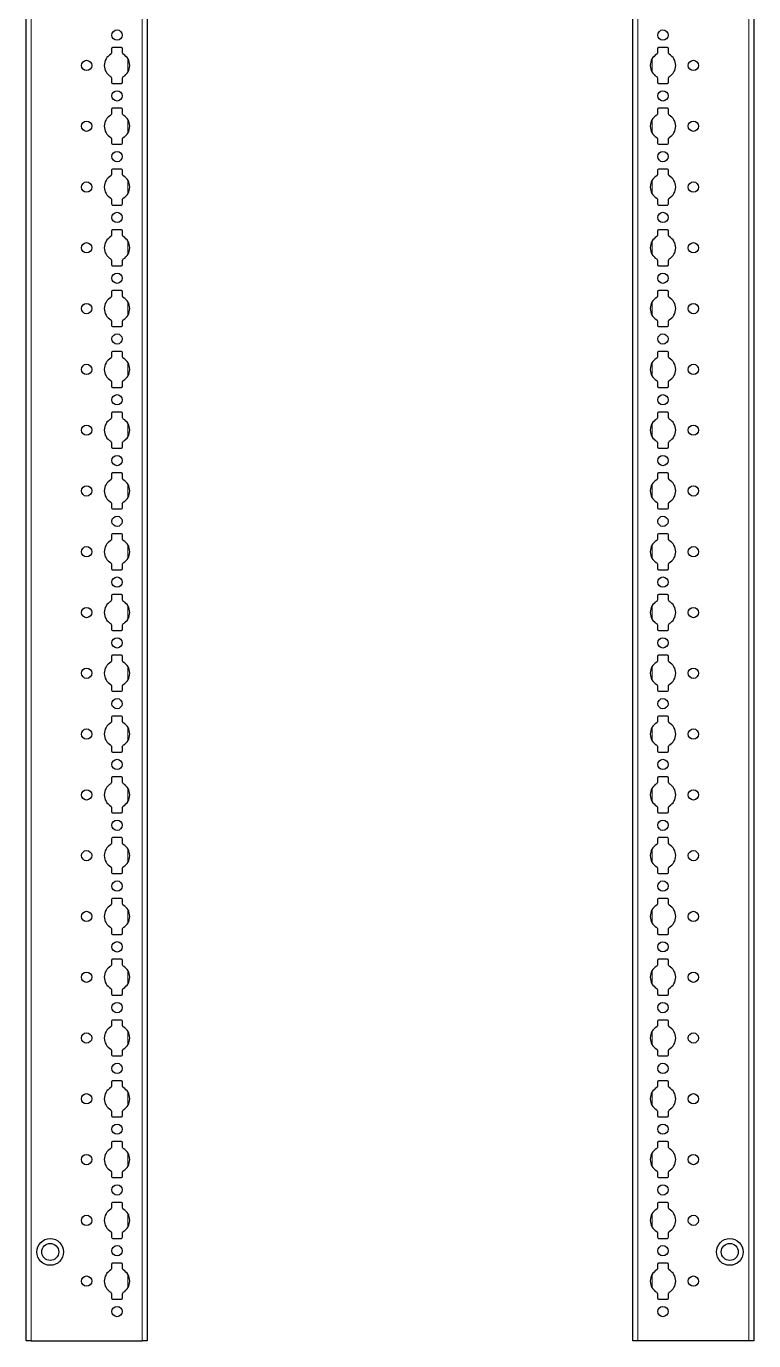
# Model space of a CAD drawing. Header units: millimetres. Extents: x -199 to 3061, y -2447 to 1507.
# Drawn here: x 2762 to 3061, y -852 to -311 of the extents above; entities that cross this region are included whole.
import ezdxf

# ---------------------------------------------------------------- set-up
doc = ezdxf.new("R2010")
doc.units = ezdxf.units.MM

msp = doc.modelspace()

# ---------------------------------------------------------------- linework, layer by layer
at = {"color": 7, "linetype": 'Continuous', "lineweight": 25}
for p, q in [((2761.56, -851.79), (2761.56, 247.21)), ((2811.26, 247.21), (2811.26, -851.79)), ((3011.26, -851.79), (3011.26, 247.21)), ((3060.96, 247.21), (3060.96, -851.79)), ((2796.61, -320.39), (2796.61, -322.27)), ((2800.71, -319.89), (2797.11, -319.89)), ((2801.21, -322.27), (2801.21, -320.39)), ((3021.31, -320.39), (3021.31, -322.27)), ((3025.41, -319.89), (3021.81, -319.89)), ((3025.91, -322.27), (3025.91, -320.39)), ((2796.61, -332.32), (2796.61, -334.19)), ((2797.11, -334.69), (2800.71, -334.69)), ((2801.21, -334.19), (2801.21, -332.32)), ((3021.31, -332.32), (3021.31, -334.19)), ((3021.81, -334.69), (3025.41, -334.69)), ((3025.91, -334.19), (3025.91, -332.32)), ((2796.61, -345.39), (2796.61, -347.27)), ((2800.71, -344.89), (2797.11, -344.89)), ((2801.21, -347.27), (2801.21, -345.39)), ((3021.31, -345.39), (3021.31, -347.27)), ((3025.41, -344.89), (3021.81, -344.89)), ((3025.91, -347.27), (3025.91, -345.39)), ((2796.61, -357.32), (2796.61, -359.19)), ((2797.11, -359.69), (2800.71, -359.69)), ((2801.21, -359.19), (2801.21, -357.32)), ((3021.31, -357.32), (3021.31, -359.19)), ((3021.81, -359.69), (3025.41, -359.69)), ((3025.91, -359.19), (3025.91, -357.32)), ((2796.61, -370.39), (2796.61, -372.27)), ((2800.71, -369.89), (2797.11, -369.89)), ((2801.21, -372.27), (2801.21, -370.39)), ((3021.31, -370.39), (3021.31, -372.27)), ((3025.41, -369.89), (3021.81, -369.89)), ((3025.91, -372.27), (3025.91, -370.39)), ((2796.61, -382.32), (2796.61, -384.19)), ((2801.21, -384.19), (2801.21, -382.32)), ((3021.31, -382.32), (3021.31, -384.19)), ((3025.91, -384.19), (3025.91, -382.32)), ((2797.11, -384.69), (2800.71, -384.69)), ((3021.81, -384.69), (3025.41, -384.69)), ((2796.61, -395.39), (2796.61, -397.27)), ((2800.71, -394.89), (2797.11, -394.89)), ((2801.21, -397.27), (2801.21, -395.39)), ((3021.31, -395.39), (3021.31, -397.27)), ((3025.41, -394.89), (3021.81, -394.89)), ((3025.91, -397.27), (3025.91, -395.39)), ((2796.61, -407.32), (2796.61, -409.19)), ((2797.11, -409.69), (2800.71, -409.69)), ((2801.21, -409.19), (2801.21, -407.32)), ((3021.31, -407.32), (3021.31, -409.19)), ((3021.81, -409.69), (3025.41, -409.69)), ((3025.91, -409.19), (3025.91, -407.32)), ((2796.61, -420.39), (2796.61, -422.27)), ((2800.71, -419.89), (2797.11, -419.89)), ((2801.21, -422.27), (2801.21, -420.39)), ((3021.31, -420.39), (3021.31, -422.27)), ((3025.41, -419.89), (3021.81, -419.89)), ((3025.91, -422.27), (3025.91, -420.39)), ((2796.61, -432.32), (2796.61, -434.19)), ((2801.21, -434.19), (2801.21, -432.32)), ((3021.31, -432.32), (3021.31, -434.19)), ((3025.91, -434.19), (3025.91, -432.32)), ((2797.11, -434.69), (2800.71, -434.69)), ((3021.81, -434.69), (3025.41, -434.69)), ((2796.61, -445.39), (2796.61, -447.27)), ((2800.71, -444.89), (2797.11, -444.89)), ((2801.21, -447.27), (2801.21, -445.39)), ((3021.31, -445.39), (3021.31, -447.27)), ((3025.41, -444.89), (3021.81, -444.89)), ((3025.91, -447.27), (3025.91, -445.39)), ((2796.61, -457.32), (2796.61, -459.19)), ((2801.21, -459.19), (2801.21, -457.32)), ((3021.31, -457.32), (3021.31, -459.19)), ((3025.91, -459.19), (3025.91, -457.32)), ((2797.11, -459.69), (2800.71, -459.69)), ((3021.81, -459.69), (3025.41, -459.69)), ((2800.71, -469.89), (2797.11, -469.89)), ((3025.41, -469.89), (3021.81, -469.89)), ((2796.61, -470.39), (2796.61, -472.27)), ((2801.21, -472.27), (2801.21, -470.39)), ((3021.31, -470.39), (3021.31, -472.27)), ((3025.91, -472.27), (3025.91, -470.39)), ((2796.61, -482.32), (2796.61, -484.19)), ((2797.11, -484.69), (2800.71, -484.69)), ((2801.21, -484.19), (2801.21, -482.32)), ((3021.31, -482.32), (3021.31, -484.19)), ((3021.81, -484.69), (3025.41, -484.69)), ((3025.91, -484.19), (3025.91, -482.32)), ((2796.61, -495.39), (2796.61, -497.27)), ((2800.71, -494.89), (2797.11, -494.89)), ((2801.21, -497.27), (2801.21, -495.39)), ((3021.31, -495.39), (3021.31, -497.27)), ((3025.41, -494.89), (3021.81, -494.89)), ((3025.91, -497.27), (3025.91, -495.39)), ((2796.61, -507.32), (2796.61, -509.19)), ((2801.21, -509.19), (2801.21, -507.32)), ((3021.31, -507.32), (3021.31, -509.19)), ((3025.91, -509.19), (3025.91, -507.32)), ((2797.11, -509.69), (2800.71, -509.69)), ((3021.81, -509.69), (3025.41, -509.69)), ((2796.61, -520.39), (2796.61, -522.27)), ((2800.71, -519.89), (2797.11, -519.89)), ((2801.21, -522.27), (2801.21, -520.39)), ((3021.31, -520.39), (3021.31, -522.27)), ((3025.41, -519.89), (3021.81, -519.89)), ((3025.91, -522.27), (3025.91, -520.39)), ((2796.61, -532.32), (2796.61, -534.19)), ((2797.11, -534.69), (2800.71, -534.69)), ((2801.21, -534.19), (2801.21, -532.32)), ((3021.31, -532.32), (3021.31, -534.19)), ((3021.81, -534.69), (3025.41, -534.69)), ((3025.91, -534.19), (3025.91, -532.32)), ((2796.61, -545.39), (2796.61, -547.27)), ((2800.71, -544.89), (2797.11, -544.89)), ((2801.21, -547.27), (2801.21, -545.39)), ((3021.31, -545.39), (3021.31, -547.27)), ((3025.41, -544.89), (3021.81, -544.89)), ((3025.91, -547.27), (3025.91, -545.39)), ((2796.61, -557.32), (2796.61, -559.19)), ((2797.11, -559.69), (2800.71, -559.69)), ((2801.21, -559.19), (2801.21, -557.32)), ((3021.31, -557.32), (3021.31, -559.19)), ((3021.81, -559.69), (3025.41, -559.69)), ((3025.91, -559.19), (3025.91, -557.32)), ((2796.61, -570.39), (2796.61, -572.27)), ((2800.71, -569.89), (2797.11, -569.89)), ((2801.21, -572.27), (2801.21, -570.39)), ((3021.31, -570.39), (3021.31, -572.27)), ((3025.41, -569.89), (3021.81, -569.89)), ((3025.91, -572.27), (3025.91, -570.39)), ((2796.61, -582.32), (2796.61, -584.19)), ((2801.21, -584.19), (2801.21, -582.32)), ((3021.31, -582.32), (3021.31, -584.19)), ((3025.91, -584.19), (3025.91, -582.32)), ((2797.11, -584.69), (2800.71, -584.69)), ((3021.81, -584.69), (3025.41, -584.69)), ((2796.61, -595.39), (2796.61, -597.27)), ((2800.71, -594.89), (2797.11, -594.89)), ((2801.21, -597.27), (2801.21, -595.39)), ((3021.31, -595.39), (3021.31, -597.27)), ((3025.41, -594.89), (3021.81, -594.89)), ((3025.91, -597.27), (3025.91, -595.39)), ((2796.61, -607.32), (2796.61, -609.19)), ((2797.11, -609.69), (2800.71, -609.69)), ((2801.21, -609.19), (2801.21, -607.32)), ((3021.31, -607.32), (3021.31, -609.19)), ((3021.81, -609.69), (3025.41, -609.69)), ((3025.91, -609.19), (3025.91, -607.32)), ((2796.61, -620.39), (2796.61, -622.27)), ((2800.71, -619.89), (2797.11, -619.89)), ((2801.21, -622.27), (2801.21, -620.39)), ((3021.31, -620.39), (3021.31, -622.27)), ((3025.41, -619.89), (3021.81, -619.89)), ((3025.91, -622.27), (3025.91, -620.39)), ((2796.61, -632.32), (2796.61, -634.19)), ((2801.21, -634.19), (2801.21, -632.32)), ((3021.31, -632.32), (3021.31, -634.19)), ((3025.91, -634.19), (3025.91, -632.32)), ((2797.11, -634.69), (2800.71, -634.69)), ((3021.81, -634.69), (3025.41, -634.69)), ((2796.61, -645.39), (2796.61, -647.27)), ((2800.71, -644.89), (2797.11, -644.89)), ((2801.21, -647.27), (2801.21, -645.39)), ((3021.31, -645.39), (3021.31, -647.27)), ((3025.41, -644.89), (3021.81, -644.89)), ((3025.91, -647.27), (3025.91, -645.39)), ((2796.61, -657.32), (2796.61, -659.19)), ((2801.21, -659.19), (2801.21, -657.32)), ((3021.31, -657.32), (3021.31, -659.19)), ((3025.91, -659.19), (3025.91, -657.32)), ((2797.11, -659.69), (2800.71, -659.69)), ((3021.81, -659.69), (3025.41, -659.69)), ((2800.71, -669.89), (2797.11, -669.89)), ((3025.41, -669.89), (3021.81, -669.89)), ((2796.61, -670.39), (2796.61, -672.27)), ((2801.21, -672.27), (2801.21, -670.39)), ((3021.31, -670.39), (3021.31, -672.27)), ((3025.91, -672.27), (3025.91, -670.39)), ((2796.61, -682.32), (2796.61, -684.19)), ((2797.11, -684.69), (2800.71, -684.69)), ((2801.21, -684.19), (2801.21, -682.32)), ((3021.31, -682.32), (3021.31, -684.19)), ((3021.81, -684.69), (3025.41, -684.69)), ((3025.91, -684.19), (3025.91, -682.32)), ((2796.61, -695.39), (2796.61, -697.27)), ((2800.71, -694.89), (2797.11, -694.89)), ((2801.21, -697.27), (2801.21, -695.39)), ((3021.31, -695.39), (3021.31, -697.27)), ((3025.41, -694.89), (3021.81, -694.89)), ((3025.91, -697.27), (3025.91, -695.39)), ((2796.61, -707.32), (2796.61, -709.19)), ((2801.21, -709.19), (2801.21, -707.32)), ((3021.31, -707.32), (3021.31, -709.19)), ((3025.91, -709.19), (3025.91, -707.32)), ((2797.11, -709.69), (2800.71, -709.69)), ((3021.81, -709.69), (3025.41, -709.69)), ((2796.61, -720.39), (2796.61, -722.27)), ((2800.71, -719.89), (2797.11, -719.89)), ((2801.21, -722.27), (2801.21, -720.39)), ((3021.31, -720.39), (3021.31, -722.27)), ((3025.41, -719.89), (3021.81, -719.89)), ((3025.91, -722.27), (3025.91, -720.39)), ((2796.61, -732.32), (2796.61, -734.19)), ((2797.11, -734.69), (2800.71, -734.69)), ((2801.21, -734.19), (2801.21, -732.32)), ((3021.31, -732.32), (3021.31, -734.19)), ((3021.81, -734.69), (3025.41, -734.69)), ((3025.91, -734.19), (3025.91, -732.32)), ((2796.61, -745.39), (2796.61, -747.27)), ((2800.71, -744.89), (2797.11, -744.89)), ((2801.21, -747.27), (2801.21, -745.39)), ((3021.31, -745.39), (3021.31, -747.27)), ((3025.41, -744.89), (3021.81, -744.89)), ((3025.91, -747.27), (3025.91, -745.39)), ((2796.61, -757.32), (2796.61, -759.19)), ((2797.11, -759.69), (2800.71, -759.69)), ((2801.21, -759.19), (2801.21, -757.32)), ((3021.31, -757.32), (3021.31, -759.19)), ((3021.81, -759.69), (3025.41, -759.69)), ((3025.91, -759.19), (3025.91, -757.32)), ((2796.61, -770.39), (2796.61, -772.27)), ((2800.71, -769.89), (2797.11, -769.89)), ((2801.21, -772.27), (2801.21, -770.39)), ((3021.31, -770.39), (3021.31, -772.27)), ((3025.41, -769.89), (3021.81, -769.89)), ((3025.91, -772.27), (3025.91, -770.39)), ((2796.61, -782.32), (2796.61, -784.19)), ((2801.21, -784.19), (2801.21, -782.32)), ((3021.31, -782.32), (3021.31, -784.19)), ((3025.91, -784.19), (3025.91, -782.32)), ((2797.11, -784.69), (2800.71, -784.69)), ((3021.81, -784.69), (3025.41, -784.69)), ((2796.61, -795.39), (2796.61, -797.27)), ((2800.71, -794.89), (2797.11, -794.89)), ((2801.21, -797.27), (2801.21, -795.39)), ((3021.31, -795.39), (3021.31, -797.27)), ((3025.41, -794.89), (3021.81, -794.89)), ((3025.91, -797.27), (3025.91, -795.39)), ((2796.61, -807.32), (2796.61, -809.19)), ((2797.11, -809.69), (2800.71, -809.69)), ((2801.21, -809.19), (2801.21, -807.32)), ((3021.31, -807.32), (3021.31, -809.19)), ((3021.81, -809.69), (3025.41, -809.69)), ((3025.91, -809.19), (3025.91, -807.32)), ((2796.61, -820.39), (2796.61, -822.27)), ((2800.71, -819.89), (2797.11, -819.89)), ((2801.21, -822.27), (2801.21, -820.39)), ((3021.31, -820.39), (3021.31, -822.27)), ((3025.41, -819.89), (3021.81, -819.89)), ((3025.91, -822.27), (3025.91, -820.39)), ((2796.61, -832.32), (2796.61, -834.19)), ((2801.21, -834.19), (2801.21, -832.32)), ((3021.31, -832.32), (3021.31, -834.19)), ((3025.91, -834.19), (3025.91, -832.32)), ((2797.11, -834.69), (2800.71, -834.69)), ((3021.81, -834.69), (3025.41, -834.69)), ((2763.56, -851.79), (2761.56, -851.79)), ((2763.56, -851.79), (2809.26, -851.79)), ((2811.26, -851.79), (2809.26, -851.79)), ((3013.26, -851.79), (3011.26, -851.79)), ((3058.96, -851.79), (3013.26, -851.79)), ((3060.96, -851.79), (3058.96, -851.79))]:
    msp.add_line(p, q, dxfattribs=at)
at = {"color": 8, "linetype": 'Continuous', "lineweight": 18}
for p, q in [((2763.56, 247.21), (2763.56, -851.79)), ((2809.26, -851.79), (2809.26, 247.21)), ((3013.26, 247.21), (3013.26, -851.79)), ((3058.96, -851.79), (3058.96, 247.21)), ((2803.41, -330), (2803.41, -324.59)), ((3019.11, -324.59), (3019.11, -330)), ((2803.41, -355), (2803.41, -349.59)), ((3019.11, -349.59), (3019.11, -355)), ((2803.41, -380), (2803.41, -374.59)), ((3019.11, -374.59), (3019.11, -380)), ((2803.41, -405), (2803.41, -399.59)), ((3019.11, -399.59), (3019.11, -405)), ((2803.41, -430), (2803.41, -424.59)), ((3019.11, -424.59), (3019.11, -430)), ((2803.41, -455), (2803.41, -449.59)), ((3019.11, -449.59), (3019.11, -455)), ((2803.41, -480), (2803.41, -474.59)), ((3019.11, -474.59), (3019.11, -480)), ((2803.41, -505), (2803.41, -499.59)), ((3019.11, -499.59), (3019.11, -505)), ((2803.41, -530), (2803.41, -524.59)), ((3019.11, -524.59), (3019.11, -530)), ((2803.41, -555), (2803.41, -549.59)), ((3019.11, -549.59), (3019.11, -555)), ((2803.41, -580), (2803.41, -574.59)), ((3019.11, -574.59), (3019.11, -580)), ((2803.41, -605), (2803.41, -599.59)), ((3019.11, -599.59), (3019.11, -605)), ((2803.41, -630), (2803.41, -624.59)), ((3019.11, -624.59), (3019.11, -630)), ((2803.41, -655), (2803.41, -649.59)), ((3019.11, -649.59), (3019.11, -655)), ((2803.41, -680), (2803.41, -674.59)), ((3019.11, -674.59), (3019.11, -680)), ((2803.41, -705), (2803.41, -699.59)), ((3019.11, -699.59), (3019.11, -705)), ((2803.41, -730), (2803.41, -724.59)), ((3019.11, -724.59), (3019.11, -730)), ((2803.41, -755), (2803.41, -749.59)), ((3019.11, -749.59), (3019.11, -755)), ((2803.41, -780), (2803.41, -774.59)), ((3019.11, -774.59), (3019.11, -780)), ((2803.41, -805), (2803.41, -799.59)), ((3019.11, -799.59), (3019.11, -805)), ((2803.41, -830), (2803.41, -824.59)), ((3019.11, -824.59), (3019.11, -830))]:
    msp.add_line(p, q, dxfattribs=at)
at = {"color": 7, "linetype": 'Continuous', "lineweight": 25}
for centre, radius in [((2798.91, -314.79), 2.12), ((3023.61, -314.79), 2.12), ((2786.41, -327.29), 2.12), ((3036.11, -327.29), 2.12), ((2798.91, -339.79), 2.12), ((3023.61, -339.79), 2.12), ((2786.41, -352.29), 2.12), ((3036.11, -352.29), 2.12), ((2798.91, -364.79), 2.12), ((3023.61, -364.79), 2.12), ((2786.41, -377.29), 2.12), ((3036.11, -377.29), 2.12), ((2798.91, -389.79), 2.12), ((3023.61, -389.79), 2.12), ((2786.41, -402.29), 2.12), ((3036.11, -402.29), 2.12), ((2798.91, -414.79), 2.12), ((3023.61, -414.79), 2.12), ((2786.41, -427.29), 2.12), ((3036.11, -427.29), 2.12), ((2798.91, -439.79), 2.12), ((3023.61, -439.79), 2.12), ((2786.41, -452.29), 2.12), ((3036.11, -452.29), 2.12), ((2798.91, -464.79), 2.12), ((3023.61, -464.79), 2.12), ((2786.41, -477.29), 2.12), ((3036.11, -477.29), 2.12), ((2798.91, -489.79), 2.12), ((3023.61, -489.79), 2.12), ((2786.41, -502.29), 2.12), ((3036.11, -502.29), 2.12), ((2798.91, -514.79), 2.12), ((3023.61, -514.79), 2.12), ((2786.41, -527.29), 2.12), ((3036.11, -527.29), 2.12), ((2798.91, -539.79), 2.12), ((3023.61, -539.79), 2.12), ((2786.41, -552.29), 2.12), ((3036.11, -552.29), 2.12), ((2798.91, -564.79), 2.12), ((3023.61, -564.79), 2.12), ((2786.41, -577.29), 2.12), ((3036.11, -577.29), 2.12), ((2798.91, -589.79), 2.12), ((3023.61, -589.79), 2.12), ((2786.41, -602.29), 2.12), ((3036.11, -602.29), 2.12), ((2798.91, -614.79), 2.12), ((3023.61, -614.79), 2.12), ((2786.41, -627.29), 2.12), ((3036.11, -627.29), 2.12), ((2798.91, -639.79), 2.12), ((3023.61, -639.79), 2.12), ((2786.41, -652.29), 2.12), ((3036.11, -652.29), 2.12), ((2798.91, -664.79), 2.12), ((3023.61, -664.79), 2.12), ((2786.41, -677.29), 2.12), ((3036.11, -677.29), 2.12), ((2798.91, -689.79), 2.13), ((3023.61, -689.79), 2.12), ((2786.41, -702.29), 2.13), ((3036.11, -702.29), 2.12), ((2798.91, -714.79), 2.13), ((3023.61, -714.79), 2.12), ((2786.41, -727.29), 2.13), ((3036.11, -727.29), 2.12), ((2798.91, -739.79), 2.12), ((3023.61, -739.79), 2.12), ((2786.41, -752.29), 2.13), ((3036.11, -752.29), 2.12), ((2798.91, -764.79), 2.12), ((3023.61, -764.79), 2.12), ((2786.41, -777.29), 2.13), ((3036.11, -777.29), 2.12), ((2798.91, -789.79), 2.12), ((3023.61, -789.79), 2.12), ((2786.41, -802.29), 2.13), ((3036.11, -802.29), 2.12), ((2771.41, -815.29), 5.5), ((3051.11, -815.29), 5.5), ((2771.41, -815.29), 3.5), ((2798.91, -814.79), 2.12), ((3023.61, -814.79), 2.12), ((3051.11, -815.29), 3.5), ((2786.41, -827.29), 2.12), ((3036.11, -827.29), 2.12), ((2798.91, -839.79), 2.12), ((3023.61, -839.79), 2.12)]:
    msp.add_circle(centre, radius, dxfattribs=at)
for centre, radius, start, end in [((2798.91, -327.29), 5.25, 119.1407, 240.8593), ((2796.11, -322.27), 0.5, 299.1407, 0), ((2797.11, -320.39), 0.5, 90, 180), ((2800.71, -320.39), 0.5, 0, 90), ((2801.71, -322.27), 0.5, 180, 240.8593), ((2798.91, -327.29), 5.25, 299.1407, 60.8593), ((3023.61, -327.29), 5.25, 119.1407, 240.8593), ((3020.81, -322.27), 0.5, 299.1407, 0), ((3021.81, -320.39), 0.5, 90, 180), ((3025.41, -320.39), 0.5, 0, 90), ((3026.41, -322.27), 0.5, 180, 240.8593), ((3023.61, -327.29), 5.25, 299.1407, 60.8593), ((2796.11, -332.32), 0.5, 0, 60.8593), ((2797.11, -334.19), 0.5, 180, 270), ((2800.71, -334.19), 0.5, 270, 0), ((2801.71, -332.32), 0.5, 119.1407, 180), ((3020.81, -332.32), 0.5, 0, 60.8593), ((3021.81, -334.19), 0.5, 180, 270), ((3025.41, -334.19), 0.5, 270, 0), ((3026.41, -332.32), 0.5, 119.1407, 180), ((2797.11, -345.39), 0.5, 90, 180), ((2800.71, -345.39), 0.5, 0, 90), ((3021.81, -345.39), 0.5, 90, 180), ((3025.41, -345.39), 0.5, 0, 90), ((2798.91, -352.29), 5.25, 119.1407, 240.8593), ((2796.11, -347.27), 0.5, 299.1407, 0), ((2801.71, -347.27), 0.5, 180, 240.8593), ((2798.91, -352.29), 5.25, 299.1407, 60.8593), ((3023.61, -352.29), 5.25, 119.1407, 240.8593), ((3020.81, -347.27), 0.5, 299.1407, 0), ((3026.41, -347.27), 0.5, 180, 240.8593), ((3023.61, -352.29), 5.25, 299.1407, 60.8593), ((2796.11, -357.32), 0.5, 0, 60.8593), ((2797.11, -359.19), 0.5, 180, 270), ((2800.71, -359.19), 0.5, 270, 0), ((2801.71, -357.32), 0.5, 119.1407, 180), ((3020.81, -357.32), 0.5, 0, 60.8593), ((3021.81, -359.19), 0.5, 180, 270), ((3025.41, -359.19), 0.5, 270, 0), ((3026.41, -357.32), 0.5, 119.1407, 180), ((2798.91, -377.29), 5.25, 119.1407, 240.8593), ((2796.11, -372.27), 0.5, 299.1407, 0), ((2797.11, -370.39), 0.5, 90, 180), ((2800.71, -370.39), 0.5, 0, 90), ((2801.71, -372.27), 0.5, 180, 240.8593), ((2798.91, -377.29), 5.25, 299.1407, 60.8593), ((3023.61, -377.29), 5.25, 119.1407, 240.8593), ((3020.81, -372.27), 0.5, 299.1407, 0), ((3021.81, -370.39), 0.5, 90, 180), ((3025.41, -370.39), 0.5, 0, 90), ((3026.41, -372.27), 0.5, 180, 240.8593), ((3023.61, -377.29), 5.25, 299.1407, 60.8593), ((2796.11, -382.32), 0.5, 0, 60.8593), ((2801.71, -382.32), 0.5, 119.1407, 180), ((3020.81, -382.32), 0.5, 0, 60.8593), ((3026.41, -382.32), 0.5, 119.1407, 180), ((2797.11, -384.19), 0.5, 180, 270), ((2800.71, -384.19), 0.5, 270, 0), ((3021.81, -384.19), 0.5, 180, 270), ((3025.41, -384.19), 0.5, 270, 0), ((2798.91, -402.29), 5.25, 119.1407, 240.8593), ((2796.11, -397.27), 0.5, 299.1407, 0), ((2797.11, -395.39), 0.5, 90, 180), ((2800.71, -395.39), 0.5, 0, 90), ((2801.71, -397.27), 0.5, 180, 240.8593), ((2798.91, -402.29), 5.25, 299.1407, 60.8593), ((3023.61, -402.29), 5.25, 119.1407, 240.8593), ((3020.81, -397.27), 0.5, 299.1407, 0), ((3021.81, -395.39), 0.5, 90, 180), ((3025.41, -395.39), 0.5, 0, 90), ((3026.41, -397.27), 0.5, 180, 240.8593), ((3023.61, -402.29), 5.25, 299.1407, 60.8593), ((2796.11, -407.32), 0.5, 0, 60.8593), ((2797.11, -409.19), 0.5, 180, 270), ((2800.71, -409.19), 0.5, 270, 0), ((2801.71, -407.32), 0.5, 119.1407, 180), ((3020.81, -407.32), 0.5, 0, 60.8593), ((3021.81, -409.19), 0.5, 180, 270), ((3025.41, -409.19), 0.5, 270, 0), ((3026.41, -407.32), 0.5, 119.1407, 180), ((2797.11, -420.39), 0.5, 90, 180), ((2800.71, -420.39), 0.5, 0, 90), ((3021.81, -420.39), 0.5, 90, 180), ((3025.41, -420.39), 0.5, 0, 90), ((2798.91, -427.29), 5.25, 119.1407, 240.8593), ((2796.11, -422.27), 0.5, 299.1407, 0), ((2801.71, -422.27), 0.5, 180, 240.8593), ((2798.91, -427.29), 5.25, 299.1407, 60.8593), ((3023.61, -427.29), 5.25, 119.1407, 240.8593), ((3020.81, -422.27), 0.5, 299.1407, 0), ((3026.41, -422.27), 0.5, 180, 240.8593), ((3023.61, -427.29), 5.25, 299.1407, 60.8593), ((2796.11, -432.32), 0.5, 0, 60.8593), ((2801.71, -432.32), 0.5, 119.1407, 180), ((3020.81, -432.32), 0.5, 0, 60.8593), ((3026.41, -432.32), 0.5, 119.1407, 180), ((2797.11, -434.19), 0.5, 180, 270), ((2800.71, -434.19), 0.5, 270, 0), ((3021.81, -434.19), 0.5, 180, 270), ((3025.41, -434.19), 0.5, 270, 0), ((2798.91, -452.29), 5.25, 119.1407, 240.8593), ((2796.11, -447.27), 0.5, 299.1407, 0), ((2797.11, -445.39), 0.5, 90, 180), ((2800.71, -445.39), 0.5, 0, 90), ((2801.71, -447.27), 0.5, 180, 240.8593), ((2798.91, -452.29), 5.25, 299.1407, 60.8593), ((3023.61, -452.29), 5.25, 119.1407, 240.8593), ((3020.81, -447.27), 0.5, 299.1407, 0), ((3021.81, -445.39), 0.5, 90, 180), ((3025.41, -445.39), 0.5, 0, 90), ((3026.41, -447.27), 0.5, 180, 240.8593), ((3023.61, -452.29), 5.25, 299.1407, 60.8593), ((2796.11, -457.32), 0.5, 0, 60.8593), ((2797.11, -459.19), 0.5, 180, 270), ((2800.71, -459.19), 0.5, 270, 0), ((2801.71, -457.32), 0.5, 119.1407, 180), ((3020.81, -457.32), 0.5, 0, 60.8593), ((3021.81, -459.19), 0.5, 180, 270), ((3025.41, -459.19), 0.5, 270, 0), ((3026.41, -457.32), 0.5, 119.1407, 180), ((2797.11, -470.39), 0.5, 90, 180), ((2800.71, -470.39), 0.5, 0, 90), ((3021.81, -470.39), 0.5, 90, 180), ((3025.41, -470.39), 0.5, 0, 90), ((2798.91, -477.29), 5.25, 119.1407, 240.8593), ((2796.11, -472.27), 0.5, 299.1407, 0), ((2801.71, -472.27), 0.5, 180, 240.8593), ((2798.91, -477.29), 5.25, 299.1407, 60.8593), ((3023.61, -477.29), 5.25, 119.1407, 240.8593), ((3020.81, -472.27), 0.5, 299.1407, 0), ((3026.41, -472.27), 0.5, 180, 240.8593), ((3023.61, -477.29), 5.25, 299.1407, 60.8593), ((2796.11, -482.32), 0.5, 0, 60.8593), ((2797.11, -484.19), 0.5, 180, 270), ((2800.71, -484.19), 0.5, 270, 0), ((2801.71, -482.32), 0.5, 119.1407, 180), ((3020.81, -482.32), 0.5, 0, 60.8593), ((3021.81, -484.19), 0.5, 180, 270), ((3025.41, -484.19), 0.5, 270, 0), ((3026.41, -482.32), 0.5, 119.1407, 180), ((2796.11, -497.27), 0.5, 299.1407, 0), ((2797.11, -495.39), 0.5, 90, 180), ((2800.71, -495.39), 0.5, 0, 90), ((2801.71, -497.27), 0.5, 180, 240.8593), ((3020.81, -497.27), 0.5, 299.1407, 0), ((3021.81, -495.39), 0.5, 90, 180), ((3025.41, -495.39), 0.5, 0, 90), ((3026.41, -497.27), 0.5, 180, 240.8593), ((2798.91, -502.29), 5.25, 119.1407, 240.8593), ((2798.91, -502.29), 5.25, 299.1407, 60.8593), ((3023.61, -502.29), 5.25, 119.1407, 240.8593), ((3023.61, -502.29), 5.25, 299.1407, 60.8593), ((2796.11, -507.32), 0.5, 0, 60.8593), ((2801.71, -507.32), 0.5, 119.1407, 180), ((3020.81, -507.32), 0.5, 0, 60.8593), ((3026.41, -507.32), 0.5, 119.1407, 180), ((2797.11, -509.19), 0.5, 180, 270), ((2800.71, -509.19), 0.5, 270, 0), ((3021.81, -509.19), 0.5, 180, 270), ((3025.41, -509.19), 0.5, 270, 0), ((2798.91, -527.29), 5.25, 119.1407, 240.8593), ((2796.11, -522.27), 0.5, 299.1407, 0), ((2797.11, -520.39), 0.5, 90, 180), ((2800.71, -520.39), 0.5, 0, 90), ((2801.71, -522.27), 0.5, 180, 240.8593), ((2798.91, -527.29), 5.25, 299.1407, 60.8593), ((3023.61, -527.29), 5.25, 119.1407, 240.8593), ((3020.81, -522.27), 0.5, 299.1407, 0), ((3021.81, -520.39), 0.5, 90, 180), ((3025.41, -520.39), 0.5, 0, 90), ((3026.41, -522.27), 0.5, 180, 240.8593), ((3023.61, -527.29), 5.25, 299.1407, 60.8593), ((2796.11, -532.32), 0.5, 0, 60.8593), ((2797.11, -534.19), 0.5, 180, 270), ((2800.71, -534.19), 0.5, 270, 0), ((2801.71, -532.32), 0.5, 119.1407, 180), ((3020.81, -532.32), 0.5, 0, 60.8593), ((3021.81, -534.19), 0.5, 180, 270), ((3025.41, -534.19), 0.5, 270, 0), ((3026.41, -532.32), 0.5, 119.1407, 180), ((2797.11, -545.39), 0.5, 90, 180), ((2800.71, -545.39), 0.5, 0, 90), ((3021.81, -545.39), 0.5, 90, 180), ((3025.41, -545.39), 0.5, 0, 90), ((2798.91, -552.29), 5.25, 119.1407, 240.8593), ((2796.11, -547.27), 0.5, 299.1407, 0), ((2801.71, -547.27), 0.5, 180, 240.8593), ((2798.91, -552.29), 5.25, 299.1407, 60.8593), ((3023.61, -552.29), 5.25, 119.1407, 240.8593), ((3020.81, -547.27), 0.5, 299.1407, 0), ((3026.41, -547.27), 0.5, 180, 240.8593), ((3023.61, -552.29), 5.25, 299.1407, 60.8593), ((2796.11, -557.32), 0.5, 0, 60.8593), ((2797.11, -559.19), 0.5, 180, 270), ((2800.71, -559.19), 0.5, 270, 0), ((2801.71, -557.32), 0.5, 119.1407, 180), ((3020.81, -557.32), 0.5, 0, 60.8593), ((3021.81, -559.19), 0.5, 180, 270), ((3025.41, -559.19), 0.5, 270, 0), ((3026.41, -557.32), 0.5, 119.1407, 180), ((2798.91, -577.29), 5.25, 119.1407, 240.8593), ((2796.11, -572.27), 0.5, 299.1407, 0), ((2797.11, -570.39), 0.5, 90, 180), ((2800.71, -570.39), 0.5, 0, 90), ((2801.71, -572.27), 0.5, 180, 240.8593), ((2798.91, -577.29), 5.25, 299.1407, 60.8593), ((3023.61, -577.29), 5.25, 119.1407, 240.8593), ((3020.81, -572.27), 0.5, 299.1407, 0), ((3021.81, -570.39), 0.5, 90, 180), ((3025.41, -570.39), 0.5, 0, 90), ((3026.41, -572.27), 0.5, 180, 240.8593), ((3023.61, -577.29), 5.25, 299.1407, 60.8593), ((2796.11, -582.32), 0.5, 0, 60.8593), ((2801.71, -582.32), 0.5, 119.1407, 180), ((3020.81, -582.32), 0.5, 0, 60.8593), ((3026.41, -582.32), 0.5, 119.1407, 180), ((2797.11, -584.19), 0.5, 180, 270), ((2800.71, -584.19), 0.5, 270, 0), ((3021.81, -584.19), 0.5, 180, 270), ((3025.41, -584.19), 0.5, 270, 0), ((2798.91, -602.29), 5.25, 119.1407, 240.8593), ((2796.11, -597.27), 0.5, 299.1407, 0), ((2797.11, -595.39), 0.5, 90, 180), ((2800.71, -595.39), 0.5, 0, 90), ((2801.71, -597.27), 0.5, 180, 240.8593), ((2798.91, -602.29), 5.25, 299.1407, 60.8593), ((3023.61, -602.29), 5.25, 119.1407, 240.8593), ((3020.81, -597.27), 0.5, 299.1407, 0), ((3021.81, -595.39), 0.5, 90, 180), ((3025.41, -595.39), 0.5, 0, 90), ((3026.41, -597.27), 0.5, 180, 240.8593), ((3023.61, -602.29), 5.25, 299.1407, 60.8593), ((2796.11, -607.32), 0.5, 0, 60.8593), ((2797.11, -609.19), 0.5, 180, 270), ((2800.71, -609.19), 0.5, 270, 0), ((2801.71, -607.32), 0.5, 119.1407, 180), ((3020.81, -607.32), 0.5, 0, 60.8593), ((3021.81, -609.19), 0.5, 180, 270), ((3025.41, -609.19), 0.5, 270, 0), ((3026.41, -607.32), 0.5, 119.1407, 180), ((2797.11, -620.39), 0.5, 90, 180), ((2800.71, -620.39), 0.5, 0, 90), ((3021.81, -620.39), 0.5, 90, 180), ((3025.41, -620.39), 0.5, 0, 90), ((2798.91, -627.29), 5.25, 119.1407, 240.8593), ((2796.11, -622.27), 0.5, 299.1407, 0), ((2801.71, -622.27), 0.5, 180, 240.8593), ((2798.91, -627.29), 5.25, 299.1407, 60.8593), ((3023.61, -627.29), 5.25, 119.1407, 240.8593), ((3020.81, -622.27), 0.5, 299.1407, 0), ((3026.41, -622.27), 0.5, 180, 240.8593), ((3023.61, -627.29), 5.25, 299.1407, 60.8593), ((2796.11, -632.32), 0.5, 0, 60.8593), ((2801.71, -632.32), 0.5, 119.1407, 180), ((3020.81, -632.32), 0.5, 0, 60.8593), ((3026.41, -632.32), 0.5, 119.1407, 180), ((2797.11, -634.19), 0.5, 180, 270), ((2800.71, -634.19), 0.5, 270, 0), ((3021.81, -634.19), 0.5, 180, 270), ((3025.41, -634.19), 0.5, 270, 0), ((2798.91, -652.29), 5.25, 119.1407, 240.8593), ((2796.11, -647.27), 0.5, 299.1407, 0), ((2797.11, -645.39), 0.5, 90, 180), ((2800.71, -645.39), 0.5, 0, 90), ((2801.71, -647.27), 0.5, 180, 240.8593), ((2798.91, -652.29), 5.25, 299.1407, 60.8593), ((3023.61, -652.29), 5.25, 119.1407, 240.8593), ((3020.81, -647.27), 0.5, 299.1407, 0), ((3021.81, -645.39), 0.5, 90, 180), ((3025.41, -645.39), 0.5, 0, 90), ((3026.41, -647.27), 0.5, 180, 240.8593), ((3023.61, -652.29), 5.25, 299.1407, 60.8593), ((2796.11, -657.32), 0.5, 0, 60.8593), ((2797.11, -659.19), 0.5, 180, 270), ((2800.71, -659.19), 0.5, 270, 0), ((2801.71, -657.32), 0.5, 119.1407, 180), ((3020.81, -657.32), 0.5, 0, 60.8593), ((3021.81, -659.19), 0.5, 180, 270), ((3025.41, -659.19), 0.5, 270, 0), ((3026.41, -657.32), 0.5, 119.1407, 180), ((2797.11, -670.39), 0.5, 90, 180), ((2800.71, -670.39), 0.5, 0, 90), ((3021.81, -670.39), 0.5, 90, 180), ((3025.41, -670.39), 0.5, 0, 90), ((2798.91, -677.29), 5.25, 119.1407, 240.8593), ((2796.11, -672.27), 0.5, 299.1407, 0), ((2801.71, -672.27), 0.5, 180, 240.8593), ((2798.91, -677.29), 5.25, 299.1407, 60.8593), ((3023.61, -677.29), 5.25, 119.1407, 240.8593), ((3020.81, -672.27), 0.5, 299.1407, 0), ((3026.41, -672.27), 0.5, 180, 240.8593), ((3023.61, -677.29), 5.25, 299.1407, 60.8593), ((2796.11, -682.32), 0.5, 0, 60.8593), ((2797.11, -684.19), 0.5, 180, 270), ((2800.71, -684.19), 0.5, 270, 0), ((2801.71, -682.32), 0.5, 119.1407, 180), ((3020.81, -682.32), 0.5, 0, 60.8593), ((3021.81, -684.19), 0.5, 180, 270), ((3025.41, -684.19), 0.5, 270, 0), ((3026.41, -682.32), 0.5, 119.1407, 180), ((2796.11, -697.27), 0.5, 299.1407, 0), ((2797.11, -695.39), 0.5, 90, 180), ((2800.71, -695.39), 0.5, 0, 90), ((2801.71, -697.27), 0.5, 180, 240.8593), ((3020.81, -697.27), 0.5, 299.1407, 0), ((3021.81, -695.39), 0.5, 90, 180), ((3025.41, -695.39), 0.5, 0, 90), ((3026.41, -697.27), 0.5, 180, 240.8593), ((2798.91, -702.29), 5.25, 119.1407, 240.8593), ((2798.91, -702.29), 5.25, 299.1407, 60.8593), ((3023.61, -702.29), 5.25, 119.1407, 240.8593), ((3023.61, -702.29), 5.25, 299.1407, 60.8593), ((2796.11, -707.32), 0.5, 0, 60.8593), ((2801.71, -707.32), 0.5, 119.1407, 180), ((3020.81, -707.32), 0.5, 0, 60.8593), ((3026.41, -707.32), 0.5, 119.1407, 180), ((2797.11, -709.19), 0.5, 180, 270), ((2800.71, -709.19), 0.5, 270, 0), ((3021.81, -709.19), 0.5, 180, 270), ((3025.41, -709.19), 0.5, 270, 0), ((2798.91, -727.29), 5.25, 119.1407, 240.8593), ((2796.11, -722.27), 0.5, 299.1407, 0), ((2797.11, -720.39), 0.5, 90, 180), ((2800.71, -720.39), 0.5, 0, 90), ((2801.71, -722.27), 0.5, 180, 240.8593), ((2798.91, -727.29), 5.25, 299.1407, 60.8593), ((3023.61, -727.29), 5.25, 119.1407, 240.8593), ((3020.81, -722.27), 0.5, 299.1407, 0), ((3021.81, -720.39), 0.5, 90, 180), ((3025.41, -720.39), 0.5, 0, 90), ((3026.41, -722.27), 0.5, 180, 240.8593), ((3023.61, -727.29), 5.25, 299.1407, 60.8593), ((2796.11, -732.32), 0.5, 0, 60.8593), ((2797.11, -734.19), 0.5, 180, 270), ((2800.71, -734.19), 0.5, 270, 0), ((2801.71, -732.32), 0.5, 119.1407, 180), ((3020.81, -732.32), 0.5, 0, 60.8593), ((3021.81, -734.19), 0.5, 180, 270), ((3025.41, -734.19), 0.5, 270, 0), ((3026.41, -732.32), 0.5, 119.1407, 180), ((2797.11, -745.39), 0.5, 90, 180), ((2800.71, -745.39), 0.5, 0, 90), ((3021.81, -745.39), 0.5, 90, 180), ((3025.41, -745.39), 0.5, 0, 90), ((2798.91, -752.29), 5.25, 119.1407, 240.8593), ((2796.11, -747.27), 0.5, 299.1407, 0), ((2801.71, -747.27), 0.5, 180, 240.8593), ((2798.91, -752.29), 5.25, 299.1407, 60.8593), ((3023.61, -752.29), 5.25, 119.1407, 240.8593), ((3020.81, -747.27), 0.5, 299.1407, 0), ((3026.41, -747.27), 0.5, 180, 240.8593), ((3023.61, -752.29), 5.25, 299.1407, 60.8593), ((2796.11, -757.32), 0.5, 0, 60.8593), ((2797.11, -759.19), 0.5, 180, 270), ((2800.71, -759.19), 0.5, 270, 0), ((2801.71, -757.32), 0.5, 119.1407, 180), ((3020.81, -757.32), 0.5, 0, 60.8593), ((3021.81, -759.19), 0.5, 180, 270), ((3025.41, -759.19), 0.5, 270, 0), ((3026.41, -757.32), 0.5, 119.1407, 180), ((2798.91, -777.29), 5.25, 119.1407, 240.8593), ((2796.11, -772.27), 0.5, 299.1407, 0), ((2797.11, -770.39), 0.5, 90, 180), ((2800.71, -770.39), 0.5, 0, 90), ((2801.71, -772.27), 0.5, 180, 240.8593), ((2798.91, -777.29), 5.25, 299.1407, 60.8593), ((3023.61, -777.29), 5.25, 119.1407, 240.8593), ((3020.81, -772.27), 0.5, 299.1407, 0), ((3021.81, -770.39), 0.5, 90, 180), ((3025.41, -770.39), 0.5, 0, 90), ((3026.41, -772.27), 0.5, 180, 240.8593), ((3023.61, -777.29), 5.25, 299.1407, 60.8593), ((2796.11, -782.32), 0.5, 0, 60.8593), ((2801.71, -782.32), 0.5, 119.1407, 180), ((3020.81, -782.32), 0.5, 0, 60.8593), ((3026.41, -782.32), 0.5, 119.1407, 180), ((2797.11, -784.19), 0.5, 180, 270), ((2800.71, -784.19), 0.5, 270, 0), ((3021.81, -784.19), 0.5, 180, 270), ((3025.41, -784.19), 0.5, 270, 0), ((2798.91, -802.29), 5.25, 119.1407, 240.8593), ((2796.11, -797.27), 0.5, 299.1407, 0), ((2797.11, -795.39), 0.5, 90, 180), ((2800.71, -795.39), 0.5, 0, 90), ((2801.71, -797.27), 0.5, 180, 240.8593), ((2798.91, -802.29), 5.25, 299.1407, 60.8593), ((3023.61, -802.29), 5.25, 119.1407, 240.8593), ((3020.81, -797.27), 0.5, 299.1407, 0), ((3021.81, -795.39), 0.5, 90, 180), ((3025.41, -795.39), 0.5, 0, 90), ((3026.41, -797.27), 0.5, 180, 240.8593), ((3023.61, -802.29), 5.25, 299.1407, 60.8593), ((2796.11, -807.32), 0.5, 0, 60.8593), ((2797.11, -809.19), 0.5, 180, 270), ((2800.71, -809.19), 0.5, 270, 0), ((2801.71, -807.32), 0.5, 119.1407, 180), ((3020.81, -807.32), 0.5, 0, 60.8593), ((3021.81, -809.19), 0.5, 180, 270), ((3025.41, -809.19), 0.5, 270, 0), ((3026.41, -807.32), 0.5, 119.1407, 180), ((2797.11, -820.39), 0.5, 90, 180), ((2800.71, -820.39), 0.5, 0, 90), ((3021.81, -820.39), 0.5, 90, 180), ((3025.41, -820.39), 0.5, 0, 90), ((2798.91, -827.29), 5.25, 119.1407, 240.8593), ((2796.11, -822.27), 0.5, 299.1407, 0), ((2801.71, -822.27), 0.5, 180, 240.8593), ((2798.91, -827.29), 5.25, 299.1407, 60.8593), ((3023.61, -827.29), 5.25, 119.1407, 240.8593), ((3020.81, -822.27), 0.5, 299.1407, 0), ((3026.41, -822.27), 0.5, 180, 240.8593), ((3023.61, -827.29), 5.25, 299.1407, 60.8593), ((2796.11, -832.32), 0.5, 0, 60.8593), ((2801.71, -832.32), 0.5, 119.1407, 180), ((3020.81, -832.32), 0.5, 0, 60.8593), ((3026.41, -832.32), 0.5, 119.1407, 180), ((2797.11, -834.19), 0.5, 180, 270), ((2800.71, -834.19), 0.5, 270, 0), ((3021.81, -834.19), 0.5, 180, 270), ((3025.41, -834.19), 0.5, 270, 0)]:
    msp.add_arc(centre, radius, start, end, dxfattribs=at)

doc.saveas('drawing.dxf')
